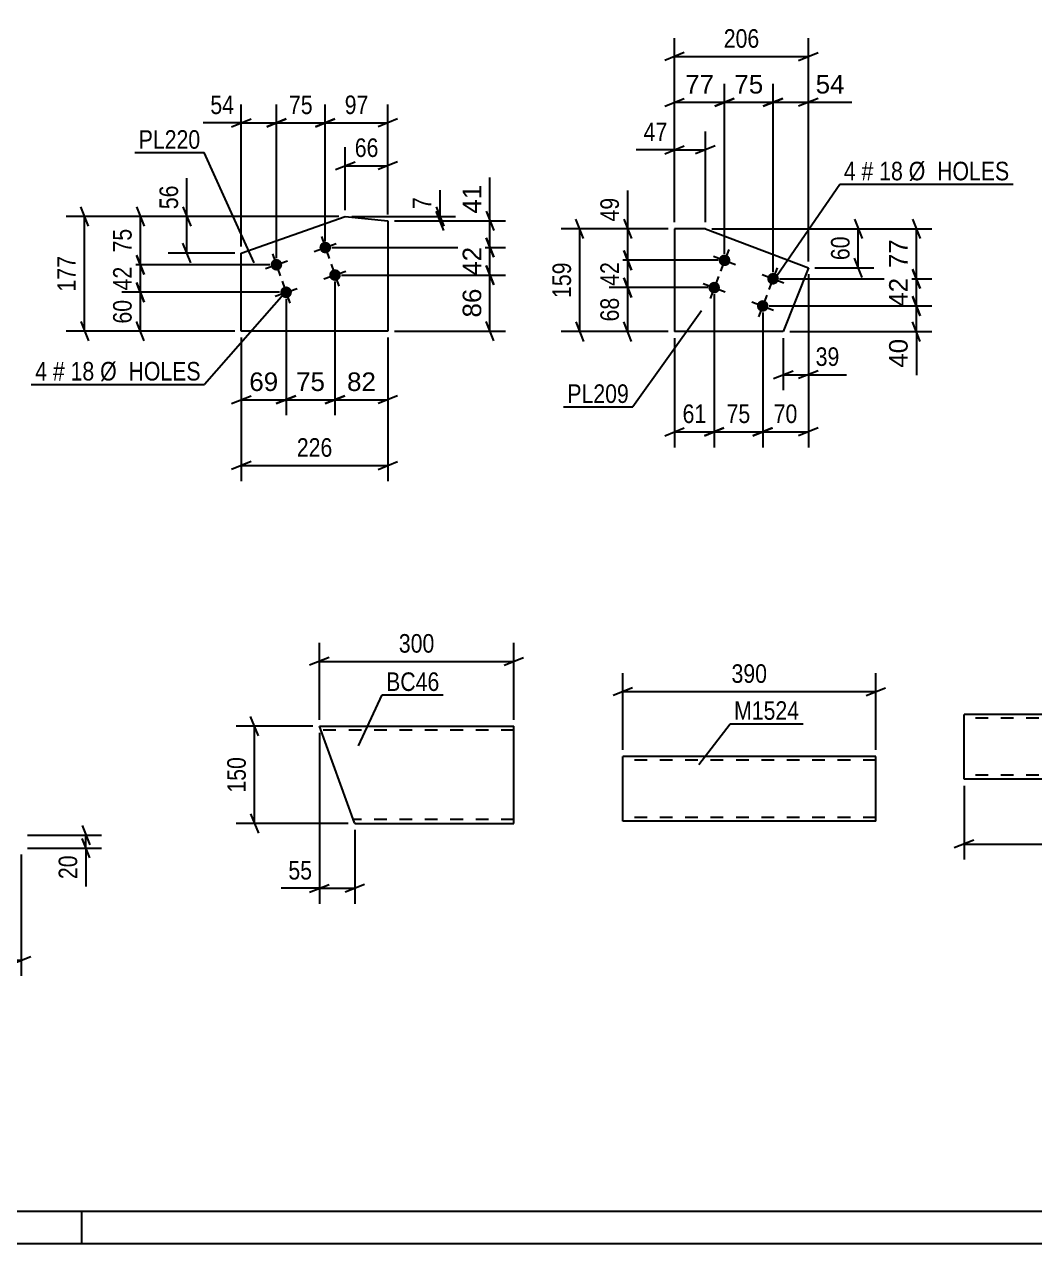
# Model space of a CAD drawing. Header units: millimetres. Extents: x 0 to 594, y 0 to 420.
# Drawn here: x 165.1 to 321, y 0 to 188.1 of the extents above; entities that cross this region are included whole.
import ezdxf

# ---------------------------------------------------------------- set-up
doc = ezdxf.new("R2010")
doc.units = ezdxf.units.MM
doc.linetypes.add('DXK_LINE_DOT2', pattern=[3.9198, 1.9599, -1.9599])
doc.styles.add('Arial', font='ARIAL.TTF', dxfattribs={"height": 0.2})
doc.styles.add('Arial Narrow', font='ARIALN.TTF', dxfattribs={"height": 0.2})

# ---------------------------------------------------------------- blocks, each defined once
blk = doc.blocks.new('Unknown-256034217-1131')
at = {"color": 5, "linetype": 'Continuous'}
for p, q in [((5, 5), (589, 5)), ((174, 0), (174, 5)), ((0, 0), (594, 0))]:
    blk.add_line(p, q, dxfattribs=at)
blk = doc.blocks.new('Part-256034217-8025 - 8024')
at = {"color": 2, "linetype": 'Continuous'}
for p, q in [((349.07, 81.64), (310.08, 81.64)), ((310.08, 71.73), (310.08, 81.64)), ((349.07, 81.64), (349.07, 72.84)), ((310.08, 71.64), (310.08, 71.73)), ((349.07, 71.64), (310.08, 71.64)), ((349.07, 71.64), (349.07, 72.84))]:
    blk.add_line(p, q, dxfattribs=at)
at = {"color": 7, "linetype": 'DXK_LINE_DOT2'}
for p, q in [((349.07, 81.04), (310.08, 81.04)), ((349.07, 81.04), (349.07, 80.99)), ((349.07, 80.99), (349.07, 81.04)), ((349.07, 80.9), (349.07, 80.99)), ((349.07, 80.99), (349.07, 80.9)), ((310.08, 72.24), (310.08, 72.28)), ((349.07, 72.24), (310.08, 72.24)), ((349.07, 72.28), (349.07, 72.61)), ((349.07, 72.24), (349.07, 72.28))]:
    blk.add_line(p, q, dxfattribs=at)
blk = doc.blocks.new('Part-256034217-8075 - 8074')
at = {"color": 2, "linetype": 'Continuous'}
for p, q in [((198.59, 152.8), (214.63, 158.44)), ((214.63, 158.44), (221.2, 157.76)), ((221.2, 157.76), (221.2, 140.76)), ((198.59, 140.76), (198.59, 152.8)), ((221.2, 140.76), (198.59, 140.76))]:
    blk.add_line(p, q, dxfattribs=at)
blk = doc.blocks.new('Bolt-256034217-8076 - 8074')
at = {"linetype": 'Continuous'}
for points in [[(212.39, 153.95, -1), (210.69, 153.35, -1)], [(204.85, 151.29, -1), (203.15, 150.7, -1)], [(213.89, 149.7, -1), (212.19, 149.11, -1)], [(206.34, 147.05, -1), (204.64, 146.45, -1)]]:
    blk.add_hatch(color=1, dxfattribs=at).paths.add_polyline_path(points)
at = {"color": 1, "linetype": 'Continuous'}
for p, q in [((209.84, 153.05), (213.24, 154.25)), ((210.95, 155.35), (212.14, 151.95)), ((203.4, 152.69), (204.59, 149.3)), ((202.3, 150.4), (205.69, 151.59)), ((212.44, 151.1), (213.63, 147.71)), ((211.34, 148.81), (214.73, 150)), ((203.79, 146.15), (207.19, 147.35)), ((204.89, 148.45), (206.09, 145.05))]:
    blk.add_line(p, q, dxfattribs=at)
blk = doc.blocks.new('Part-256034217-7813 - 7812')
at = {"color": 2, "linetype": 'Continuous'}
for p, q in [((216.05, 64.9), (210.63, 79.81)), ((210.63, 79.81), (240.63, 79.81)), ((240.63, 64.81), (240.63, 79.81)), ((216.05, 64.9), (216.09, 64.81)), ((216.09, 64.81), (240.63, 64.81))]:
    blk.add_line(p, q, dxfattribs=at)
at = {"color": 7, "linetype": 'DXK_LINE_DOT2'}
for p, q in [((240.63, 79.21), (210.85, 79.21)), ((215.87, 65.41), (215.85, 65.45)), ((240.63, 65.41), (215.87, 65.41)), ((240.63, 65.41), (240.63, 65.45))]:
    blk.add_line(p, q, dxfattribs=at)
blk = doc.blocks.new('Part-256034217-8032 - 8031')
at = {"color": 2, "linetype": 'Continuous'}
for p, q in [((296.46, 75.15), (257.45, 75.15)), ((257.45, 65.24), (257.45, 75.15)), ((296.46, 65.15), (296.46, 75.15)), ((257.45, 65.15), (257.45, 65.24)), ((296.46, 65.15), (257.45, 65.15))]:
    blk.add_line(p, q, dxfattribs=at)
at = {"color": 7, "linetype": 'DXK_LINE_DOT2'}
for p, q in [((296.46, 74.55), (257.45, 74.55)), ((257.45, 65.75), (257.45, 65.8)), ((296.46, 65.75), (257.45, 65.75)), ((296.46, 65.75), (296.46, 65.8))]:
    blk.add_line(p, q, dxfattribs=at)
blk = doc.blocks.new('Bolt-256034217-8059 - 8057')
at = {"linetype": 'Continuous'}
for points in [[(273.98, 151.36, -1), (272.29, 152, -1)], [(281.46, 148.52, -1), (279.77, 149.16, -1)], [(272.38, 147.15, -1), (270.7, 147.79, -1)], [(279.86, 144.32, -1), (278.18, 144.96, -1)]]:
    blk.add_hatch(color=1, dxfattribs=at).paths.add_polyline_path(points)
at = {"color": 1, "linetype": 'Continuous'}
for p, q in [((273.77, 153.36), (272.5, 150)), ((271.45, 152.32), (274.82, 151.04)), ((281.25, 150.53), (279.98, 147.16)), ((272.18, 149.16), (270.9, 145.79)), ((278.93, 149.48), (282.3, 148.21)), ((269.86, 148.11), (273.22, 146.83)), ((277.34, 145.27), (280.7, 144)), ((279.66, 146.32), (278.38, 142.95))]:
    blk.add_line(p, q, dxfattribs=at)
blk = doc.blocks.new('Part-256034217-8058 - 8057')
at = {"color": 2, "linetype": 'Continuous'}
for p, q in [((270.17, 156.55), (265.43, 156.55)), ((265.43, 156.55), (265.43, 140.68)), ((270.17, 156.55), (286.06, 150.52)), ((286.06, 150.52), (282.2, 140.68)), ((282.2, 140.68), (265.43, 140.68))]:
    blk.add_line(p, q, dxfattribs=at)
blk = doc.blocks.new('StraightDimension-256034217-8678 - 8024')
at = {"color": 7, "linetype": 'Continuous'}
for p, q in [((310.08, 70.64), (310.08, 59.24)), ((349.07, 70.64), (349.07, 59.24)), ((311.58, 62.24), (308.58, 61.04)), ((347.57, 61.04), (350.57, 62.24)), ((310.08, 61.64), (349.07, 61.64))]:
    blk.add_line(p, q, dxfattribs=at)
at = {"color": 0}
blk.add_wipeout([(332.92, 62.39), (332.92, 66.59), (326.23, 66.59), (326.23, 62.39)], dxfattribs=at)
at = {"color": 3, "style": 'Arial Narrow'}
blk.add_text('390', height=2.863, dxfattribs=at).set_placement((326.83, 62.99))
blk = doc.blocks.new('StraightDimension-256034217-8868 - 8074')
at = {"color": 7, "linetype": 'Continuous'}
for p, q in [((189.58, 159.94), (190.78, 156.94)), ((213.63, 158.44), (187.33, 158.44)), ((190.18, 152.8), (190.18, 158.44)), ((190.78, 151.3), (189.58, 154.3)), ((197.59, 152.8), (187.33, 152.8))]:
    blk.add_line(p, q, dxfattribs=at)
at = {"color": 0}
blk.add_wipeout([(189.43, 163.83), (185.23, 163.83), (185.23, 158.97), (189.43, 158.97)], dxfattribs=at)
at = {"color": 7, "linetype": 'Continuous'}
blk.add_line((190.18, 158.44), (190.18, 164.35), dxfattribs=at)
blk.add_line((190.18, 158.44), (190.18, 164.35), dxfattribs=at)
at = {"color": 3, "style": 'Arial Narrow'}
blk.add_text('56', height=2.863, rotation=90.0002, dxfattribs=at).set_placement((188.83, 159.57))
blk = doc.blocks.new('StraightDimension-256034217-8860 - 8074')
at = {"color": 7, "linetype": 'Continuous'}
for p, q in [((214.63, 159.44), (214.63, 169.12)), ((221.2, 158.76), (221.2, 169.12)), ((213.13, 165.67), (216.13, 166.87)), ((214.63, 166.27), (221.2, 166.27)), ((222.7, 166.87), (219.7, 165.67))]:
    blk.add_line(p, q, dxfattribs=at)
at = {"color": 0}
blk.add_wipeout([(220.34, 167.02), (220.34, 171.22), (215.49, 171.22), (215.49, 167.02)], dxfattribs=at)
at = {"color": 3, "style": 'Arial Narrow'}
blk.add_text('66', height=2.863, dxfattribs=at).set_placement((216.09, 167.62))
blk = doc.blocks.new('StraightDimension-256034217-8876 - 8074')
at = {"color": 7, "linetype": 'Continuous'}
for p, q in [((211.54, 154.65), (211.54, 175.74)), ((221.2, 158.76), (221.2, 175.74)), ((210.04, 172.29), (213.04, 173.49)), ((222.7, 173.49), (219.7, 172.29)), ((211.54, 172.89), (221.2, 172.89))]:
    blk.add_line(p, q, dxfattribs=at)
at = {"color": 0}
blk.add_wipeout([(218.8, 173.64), (218.8, 177.84), (213.94, 177.84), (213.94, 173.64)], dxfattribs=at)
at = {"color": 3, "style": 'Arial Narrow'}
blk.add_text('97', height=2.863, dxfattribs=at).set_placement((214.54, 174.24))
blk = doc.blocks.new('StraightDimension-256034217-8872 - 8074')
at = {"color": 7, "linetype": 'Continuous'}
for p, q in [((228.65, 159.94), (229.85, 156.94)), ((215.63, 158.44), (231.65, 158.44)), ((229.85, 156.26), (228.65, 159.26)), ((229.25, 157.76), (229.25, 158.44)), ((222.2, 157.76), (231.65, 157.76))]:
    blk.add_line(p, q, dxfattribs=at)
at = {"color": 0}
blk.add_wipeout([(228.5, 162), (224.3, 162), (224.3, 158.97), (228.5, 158.97)], dxfattribs=at)
at = {"color": 7, "linetype": 'Continuous'}
blk.add_line((229.25, 158.44), (229.25, 162.52), dxfattribs=at)
blk.add_line((229.25, 158.44), (229.25, 162.52), dxfattribs=at)
at = {"color": 3, "style": 'Arial Narrow'}
blk.add_text('7', height=2.86, rotation=90.0002, dxfattribs=at).set_placement((227.9, 159.57))
blk = doc.blocks.new('StraightDimension-256034217-8864 - 8074')
at = {"color": 7, "linetype": 'Continuous'}
for p, q in [((198.59, 139.76), (198.59, 117.63)), ((221.2, 139.76), (221.2, 117.63)), ((200.09, 120.63), (197.09, 119.43)), ((219.7, 119.43), (222.7, 120.63)), ((198.59, 120.03), (221.2, 120.03))]:
    blk.add_line(p, q, dxfattribs=at)
at = {"color": 0}
blk.add_wipeout([(213.24, 120.78), (213.24, 124.98), (206.55, 124.98), (206.55, 120.78)], dxfattribs=at)
at = {"color": 3, "style": 'Arial Narrow'}
blk.add_text('226', height=2.863, dxfattribs=at).set_placement((207.15, 121.38))
blk = doc.blocks.new('StraightDimension-256034217-8877 - 8074')
at = {"color": 7, "linetype": 'Continuous'}
for p, q in [((204, 151.99), (204, 175.74)), ((211.54, 154.65), (211.54, 175.74)), ((202.5, 172.29), (205.5, 173.49)), ((213.04, 173.49), (210.04, 172.29)), ((204, 172.89), (211.54, 172.89))]:
    blk.add_line(p, q, dxfattribs=at)
at = {"color": 0}
blk.add_wipeout([(210.2, 173.64), (210.2, 177.84), (205.34, 177.84), (205.34, 173.64)], dxfattribs=at)
at = {"color": 3, "style": 'Arial Narrow'}
blk.add_text('75', height=2.863, dxfattribs=at).set_placement((205.94, 174.24))
blk = doc.blocks.new('StraightDimension-256034217-8878 - 8074')
at = {"color": 7, "linetype": 'Continuous'}
for p, q in [((198.59, 153.8), (198.59, 175.74)), ((204, 151.99), (204, 175.74)), ((197.09, 172.29), (200.09, 173.49)), ((205.5, 173.49), (202.5, 172.29)), ((198.59, 172.89), (204, 172.89))]:
    blk.add_line(p, q, dxfattribs=at)
at = {"color": 0}
blk.add_wipeout([(198.06, 173.64), (198.06, 177.84), (193.21, 177.84), (193.21, 173.64)], dxfattribs=at)
at = {"color": 7, "linetype": 'Continuous'}
blk.add_line((198.59, 172.89), (192.68, 172.89), dxfattribs=at)
blk.add_line((198.59, 172.89), (192.68, 172.89), dxfattribs=at)
at = {"color": 3, "style": 'Arial Narrow'}
blk.add_text('54', height=2.863, dxfattribs=at).set_placement((193.81, 174.24))
blk = doc.blocks.new('StraightDimension-256034217-8896 - 8074')
at = {"color": 7, "linetype": 'Continuous'}
for p, q in [((182.42, 159.94), (183.62, 156.94)), ((213.63, 158.44), (180.17, 158.44)), ((183.02, 150.99), (183.02, 158.44)), ((183.62, 149.49), (182.42, 152.49)), ((203, 150.99), (180.17, 150.99))]:
    blk.add_line(p, q, dxfattribs=at)
at = {"color": 0}
blk.add_wipeout([(182.27, 157.15), (178.07, 157.15), (178.07, 152.29), (182.27, 152.29)], dxfattribs=at)
at = {"color": 3, "style": 'Arial Narrow'}
blk.add_text('75', height=2.863, rotation=90.0002, dxfattribs=at).set_placement((181.67, 152.89))
blk = doc.blocks.new('StraightDimension-256034217-8897 - 8074')
at = {"color": 7, "linetype": 'Continuous'}
for p, q in [((182.42, 152.49), (183.62, 149.49)), ((203, 150.99), (180.17, 150.99)), ((183.02, 146.75), (183.02, 150.99)), ((204.49, 146.75), (180.17, 146.75)), ((183.62, 145.25), (182.42, 148.25))]:
    blk.add_line(p, q, dxfattribs=at)
at = {"color": 0}
blk.add_wipeout([(182.27, 151.3), (178.07, 151.3), (178.07, 146.44), (182.27, 146.44)], dxfattribs=at)
at = {"color": 3, "style": 'Arial Narrow'}
blk.add_text('42', height=2.863, rotation=90.0002, dxfattribs=at).set_placement((181.67, 147.04))
blk = doc.blocks.new('StraightDimension-256034217-8898 - 8074')
at = {"color": 7, "linetype": 'Continuous'}
for p, q in [((204.49, 146.75), (180.17, 146.75)), ((182.42, 148.25), (183.62, 145.25)), ((183.02, 140.76), (183.02, 146.75)), ((183.62, 139.26), (182.42, 142.26)), ((197.59, 140.76), (180.17, 140.76))]:
    blk.add_line(p, q, dxfattribs=at)
at = {"color": 0}
blk.add_wipeout([(182.27, 146.18), (178.07, 146.18), (178.07, 141.32), (182.27, 141.32)], dxfattribs=at)
at = {"color": 3, "style": 'Arial Narrow'}
blk.add_text('60', height=2.863, rotation=90.0002, dxfattribs=at).set_placement((181.67, 141.92))
blk = doc.blocks.new('StraightDimension-256034217-8916 - 8074')
at = {"color": 7, "linetype": 'Continuous'}
for p, q in [((175.01, 156.94), (173.81, 159.94)), ((213.63, 158.44), (171.56, 158.44)), ((174.41, 140.76), (174.41, 158.44)), ((173.81, 142.26), (175.01, 139.26)), ((197.59, 140.76), (171.56, 140.76))]:
    blk.add_line(p, q, dxfattribs=at)
at = {"color": 0}
blk.add_wipeout([(173.66, 152.94), (169.46, 152.94), (169.46, 146.26), (173.66, 146.26)], dxfattribs=at)
at = {"color": 3, "style": 'Arial Narrow'}
blk.add_text('177', height=2.863, rotation=90.0002, dxfattribs=at).set_placement((173.06, 146.86))
blk = doc.blocks.new('StraightDimension-256034217-12050 - 8074')
at = {"color": 7, "linetype": 'Continuous'}
for p, q in [((213.04, 148.4), (213.04, 127.77)), ((221.2, 139.76), (221.2, 127.77)), ((211.54, 129.57), (214.54, 130.77)), ((213.04, 130.17), (221.2, 130.17)), ((222.7, 130.77), (219.7, 129.57))]:
    blk.add_line(p, q, dxfattribs=at)
at = {"color": 0}
blk.add_wipeout([(219.94, 130.92), (219.94, 135.12), (214.3, 135.12), (214.3, 130.92)], dxfattribs=at)
at = {"color": 3, "style": 'Arial'}
blk.add_text('82', height=2.865, dxfattribs=at).set_placement((214.9, 131.52))
blk = doc.blocks.new('StraightDimension-256034217-12051 - 8074')
at = {"color": 7, "linetype": 'Continuous'}
for p, q in [((213.04, 148.4), (213.04, 127.77)), ((205.49, 145.75), (205.49, 127.77)), ((203.99, 129.57), (206.99, 130.77)), ((205.49, 130.17), (213.04, 130.17)), ((214.54, 130.77), (211.54, 129.57))]:
    blk.add_line(p, q, dxfattribs=at)
at = {"color": 0}
blk.add_wipeout([(212.09, 130.92), (212.09, 135.12), (206.44, 135.12), (206.44, 130.92)], dxfattribs=at)
at = {"color": 3, "style": 'Arial'}
blk.add_text('75', height=2.865, dxfattribs=at).set_placement((207.04, 131.52))
blk = doc.blocks.new('StraightDimension-256034217-12052 - 8074')
at = {"color": 7, "linetype": 'Continuous'}
for p, q in [((205.49, 145.75), (205.49, 127.77)), ((198.59, 139.76), (198.59, 127.77)), ((197.09, 129.57), (200.09, 130.77)), ((198.59, 130.17), (205.49, 130.17)), ((206.99, 130.77), (203.99, 129.57))]:
    blk.add_line(p, q, dxfattribs=at)
at = {"color": 0}
blk.add_wipeout([(204.86, 130.92), (204.86, 135.12), (199.22, 135.12), (199.22, 130.92)], dxfattribs=at)
at = {"color": 3, "style": 'Arial'}
blk.add_text('69', height=2.865, dxfattribs=at).set_placement((199.82, 131.52))
blk = doc.blocks.new('StraightDimension-256034217-12071 - 8074')
at = {"color": 7, "linetype": 'Continuous'}
for p, q in [((236.35, 159.26), (237.55, 156.26)), ((222.2, 157.76), (239.35, 157.76)), ((236.95, 153.65), (236.95, 157.76)), ((237.55, 152.15), (236.35, 155.15)), ((212.54, 153.65), (239.35, 153.65))]:
    blk.add_line(p, q, dxfattribs=at)
at = {"color": 0}
blk.add_wipeout([(236.2, 163.93), (232, 163.93), (232, 158.28), (236.2, 158.28)], dxfattribs=at)
at = {"color": 7, "linetype": 'Continuous'}
blk.add_line((236.95, 157.76), (236.95, 164.45), dxfattribs=at)
blk.add_line((236.95, 157.76), (236.95, 164.45), dxfattribs=at)
at = {"color": 3, "style": 'Arial'}
blk.add_text('41', height=2.865, rotation=90.0002, dxfattribs=at).set_placement((235.6, 158.88))
blk = doc.blocks.new('StraightDimension-256034217-12072 - 8074')
at = {"color": 7, "linetype": 'Continuous'}
for p, q in [((236.35, 155.15), (237.55, 152.15)), ((212.54, 153.65), (239.35, 153.65)), ((236.95, 149.4), (236.95, 153.65)), ((237.55, 147.9), (236.35, 150.9)), ((214.04, 149.4), (239.35, 149.4))]:
    blk.add_line(p, q, dxfattribs=at)
at = {"color": 0}
blk.add_wipeout([(236.2, 154.35), (232, 154.35), (232, 148.7), (236.2, 148.7)], dxfattribs=at)
at = {"color": 3, "style": 'Arial'}
blk.add_text('42', height=2.865, rotation=90.0002, dxfattribs=at).set_placement((235.6, 149.3))
blk = doc.blocks.new('StraightDimension-256034217-12073 - 8074')
at = {"color": 7, "linetype": 'Continuous'}
for p, q in [((236.35, 150.9), (237.55, 147.9)), ((214.04, 149.4), (239.35, 149.4)), ((236.95, 140.76), (236.95, 149.4)), ((237.55, 139.26), (236.35, 142.26)), ((222.2, 140.76), (239.35, 140.76))]:
    blk.add_line(p, q, dxfattribs=at)
at = {"color": 0}
blk.add_wipeout([(236.2, 147.9), (232, 147.9), (232, 142.26), (236.2, 142.26)], dxfattribs=at)
at = {"color": 3, "style": 'Arial'}
blk.add_text('86', height=2.865, rotation=90.0002, dxfattribs=at).set_placement((235.6, 142.86))
blk = doc.blocks.new('StraightDimension-256034217-8208 - 7812')
at = {"color": 7, "linetype": 'Continuous'}
for p, q in [((201.23, 78.31), (200.03, 81.31)), ((209.63, 79.81), (197.78, 79.81)), ((200.63, 64.81), (200.63, 79.81)), ((200.03, 66.31), (201.23, 63.31)), ((215.09, 64.81), (197.78, 64.81))]:
    blk.add_line(p, q, dxfattribs=at)
at = {"color": 0}
blk.add_wipeout([(199.88, 75.65), (195.68, 75.65), (195.68, 68.97), (199.88, 68.97)], dxfattribs=at)
at = {"color": 3, "style": 'Arial Narrow'}
blk.add_text('150', height=2.863, rotation=90.0002, dxfattribs=at).set_placement((199.28, 69.57))
blk = doc.blocks.new('StraightDimension-256034217-8204 - 7812')
at = {"color": 7, "linetype": 'Continuous'}
for p, q in [((210.63, 78.81), (210.63, 52.41)), ((216.09, 63.81), (216.09, 52.41)), ((209.13, 54.21), (212.13, 55.41)), ((210.63, 54.81), (216.09, 54.81)), ((217.59, 55.41), (214.59, 54.21))]:
    blk.add_line(p, q, dxfattribs=at)
at = {"color": 0}
blk.add_wipeout([(210.1, 55.56), (210.1, 59.76), (205.25, 59.76), (205.25, 55.56)], dxfattribs=at)
at = {"color": 7, "linetype": 'Continuous'}
blk.add_line((210.63, 54.81), (204.72, 54.81), dxfattribs=at)
blk.add_line((210.63, 54.81), (204.72, 54.81), dxfattribs=at)
at = {"color": 3, "style": 'Arial Narrow'}
blk.add_text('55', height=2.863, dxfattribs=at).set_placement((205.85, 56.16))
blk = doc.blocks.new('StraightDimension-256034217-8214 - 7812')
at = {"color": 7, "linetype": 'Continuous'}
for p, q in [((210.63, 80.81), (210.63, 92.66)), ((240.63, 80.81), (240.63, 92.66)), ((212.13, 90.41), (209.13, 89.21)), ((239.13, 89.21), (242.13, 90.41)), ((210.63, 89.81), (240.63, 89.81))]:
    blk.add_line(p, q, dxfattribs=at)
at = {"color": 0}
blk.add_wipeout([(228.97, 90.56), (228.97, 94.76), (222.29, 94.76), (222.29, 90.56)], dxfattribs=at)
at = {"color": 3, "style": 'Arial Narrow'}
blk.add_text('300', height=2.863, dxfattribs=at).set_placement((222.89, 91.16))
blk = doc.blocks.new('StraightDimension-256034217-8366 - 7849')
at = {"color": 7, "linetype": 'Continuous'}
for p, q in [((134.62, 62.01), (134.62, 41.31)), ((164.62, 60.01), (164.62, 41.31)), ((136.12, 44.31), (133.12, 43.11)), ((134.62, 43.71), (164.62, 43.71)), ((163.12, 43.11), (166.12, 44.31))]:
    blk.add_line(p, q, dxfattribs=at)
at = {"color": 0}
blk.add_wipeout([(152.97, 44.46), (152.97, 48.66), (146.28, 48.66), (146.28, 44.46)], dxfattribs=at)
at = {"color": 3, "style": 'Arial Narrow'}
blk.add_text('300', height=2.863, dxfattribs=at).set_placement((146.88, 45.06))
blk = doc.blocks.new('StraightDimension-256034217-8358 - 7849')
at = {"color": 7, "linetype": 'Continuous'}
for p, q in [((174.02, 64.51), (175.22, 61.51)), ((165.62, 63.01), (177.02, 63.01)), ((175.22, 59.51), (174.02, 62.51)), ((174.62, 61.01), (174.62, 63.01)), ((165.62, 61.01), (177.02, 61.01))]:
    blk.add_line(p, q, dxfattribs=at)
at = {"color": 0}
blk.add_wipeout([(173.87, 60.49), (169.67, 60.49), (169.67, 55.63), (173.87, 55.63)], dxfattribs=at)
at = {"color": 7, "linetype": 'Continuous'}
blk.add_line((174.62, 61.01), (174.62, 55.11), dxfattribs=at)
blk.add_line((174.62, 61.01), (174.62, 55.11), dxfattribs=at)
at = {"color": 3, "style": 'Arial Narrow'}
blk.add_text('20', height=2.863, rotation=90.0002, dxfattribs=at).set_placement((173.27, 56.23))
blk = doc.blocks.new('StraightDimension-256034217-8682 - 8031')
at = {"color": 7, "linetype": 'Continuous'}
for p, q in [((257.45, 76.15), (257.45, 88)), ((296.46, 76.15), (296.46, 88)), ((258.95, 85.75), (255.95, 84.55)), ((257.45, 85.15), (296.46, 85.15)), ((294.96, 84.55), (297.96, 85.75))]:
    blk.add_line(p, q, dxfattribs=at)
at = {"color": 0}
blk.add_wipeout([(280.29, 85.9), (280.29, 90.1), (273.61, 90.1), (273.61, 85.9)], dxfattribs=at)
at = {"color": 3, "style": 'Arial Narrow'}
blk.add_text('390', height=2.863, dxfattribs=at).set_placement((274.21, 86.5))
blk = doc.blocks.new('StraightDimension-256034217-8752 - 8057')
at = {"color": 7, "linetype": 'Continuous'}
for p, q in [((286.06, 149.52), (286.06, 131.64)), ((282.2, 139.68), (282.2, 131.64)), ((280.7, 133.44), (283.7, 134.64)), ((282.2, 134.04), (286.06, 134.04)), ((287.56, 134.64), (284.56, 133.44))]:
    blk.add_line(p, q, dxfattribs=at)
at = {"color": 0}
blk.add_wipeout([(291.44, 134.79), (291.44, 138.99), (286.59, 138.99), (286.59, 134.79)], dxfattribs=at)
at = {"color": 7, "linetype": 'Continuous'}
blk.add_line((286.06, 134.04), (291.97, 134.04), dxfattribs=at)
blk.add_line((286.06, 134.04), (291.97, 134.04), dxfattribs=at)
at = {"color": 3, "style": 'Arial Narrow'}
blk.add_text('39', height=2.863, dxfattribs=at).set_placement((287.19, 135.39))
blk = doc.blocks.new('StraightDimension-256034217-8744 - 8057')
at = {"color": 7, "linetype": 'Continuous'}
for p, q in [((251.4, 155.05), (250.2, 158.05)), ((264.43, 156.55), (247.95, 156.55)), ((250.8, 140.68), (250.8, 156.55)), ((250.2, 142.18), (251.4, 139.18)), ((264.43, 140.68), (247.95, 140.68))]:
    blk.add_line(p, q, dxfattribs=at)
at = {"color": 0}
blk.add_wipeout([(250.05, 151.96), (245.85, 151.96), (245.85, 145.27), (250.05, 145.27)], dxfattribs=at)
at = {"color": 3, "style": 'Arial Narrow'}
blk.add_text('159', height=2.863, rotation=90.0002, dxfattribs=at).set_placement((249.45, 145.87))
blk = doc.blocks.new('StraightDimension-256034217-12120 - 8057')
at = {"color": 7, "linetype": 'Continuous'}
for p, q in [((271.54, 146.47), (271.54, 122.83)), ((279.02, 143.64), (279.02, 122.83)), ((270.04, 124.63), (273.04, 125.83)), ((271.54, 125.23), (279.02, 125.23)), ((280.52, 125.83), (277.52, 124.63))]:
    blk.add_line(p, q, dxfattribs=at)
at = {"color": 0}
blk.add_wipeout([(277.71, 125.98), (277.71, 130.18), (272.85, 130.18), (272.85, 125.98)], dxfattribs=at)
at = {"color": 3, "style": 'Arial Narrow'}
blk.add_text('75', height=2.863, dxfattribs=at).set_placement((273.45, 126.58))
blk = doc.blocks.new('StraightDimension-256034217-8738 - 8057')
at = {"color": 7, "linetype": 'Continuous'}
for p, q in [((293.17, 158.05), (294.37, 155.05)), ((271.17, 156.55), (296.17, 156.55)), ((293.77, 150.52), (293.77, 156.55)), ((287.06, 150.52), (296.17, 150.52)), ((294.37, 149.02), (293.17, 152.02))]:
    blk.add_line(p, q, dxfattribs=at)
at = {"color": 0}
blk.add_wipeout([(293.02, 155.96), (288.82, 155.96), (288.82, 151.11), (293.02, 151.11)], dxfattribs=at)
at = {"color": 3, "style": 'Arial Narrow'}
blk.add_text('60', height=2.863, rotation=90.0002, dxfattribs=at).set_placement((292.42, 151.71))
blk = doc.blocks.new('StraightDimension-256034217-8748 - 8057')
at = {"color": 7, "linetype": 'Continuous'}
for p, q in [((265.43, 157.55), (265.43, 171.57)), ((270.17, 157.55), (270.17, 171.57)), ((263.93, 168.12), (266.93, 169.32)), ((271.67, 169.32), (268.67, 168.12)), ((265.43, 168.72), (270.17, 168.72))]:
    blk.add_line(p, q, dxfattribs=at)
at = {"color": 0}
blk.add_wipeout([(264.91, 169.47), (264.91, 173.67), (260.05, 173.67), (260.05, 169.47)], dxfattribs=at)
at = {"color": 7, "linetype": 'Continuous'}
blk.add_line((265.43, 168.72), (259.52, 168.72), dxfattribs=at)
blk.add_line((265.43, 168.72), (259.52, 168.72), dxfattribs=at)
at = {"color": 3, "style": 'Arial Narrow'}
blk.add_text('47', height=2.863, dxfattribs=at).set_placement((260.65, 170.07))
blk = doc.blocks.new('StraightDimension-256034217-8756 - 8057')
at = {"color": 7, "linetype": 'Continuous'}
for p, q in [((257.59, 158.05), (258.79, 155.05)), ((264.43, 156.55), (255.34, 156.55)), ((258.19, 151.68), (258.19, 156.55)), ((258.79, 150.18), (257.59, 153.18)), ((272.13, 151.68), (255.34, 151.68))]:
    blk.add_line(p, q, dxfattribs=at)
at = {"color": 0}
blk.add_wipeout([(257.44, 161.93), (253.24, 161.93), (253.24, 157.07), (257.44, 157.07)], dxfattribs=at)
at = {"color": 7, "linetype": 'Continuous'}
blk.add_line((258.19, 156.55), (258.19, 162.45), dxfattribs=at)
blk.add_line((258.19, 156.55), (258.19, 162.45), dxfattribs=at)
at = {"color": 3, "style": 'Arial Narrow'}
blk.add_text('49', height=2.863, rotation=90.0002, dxfattribs=at).set_placement((256.84, 157.67))
blk = doc.blocks.new('StraightDimension-256034217-8757 - 8057')
at = {"color": 7, "linetype": 'Continuous'}
for p, q in [((257.59, 153.18), (258.79, 150.18)), ((272.13, 151.68), (255.34, 151.68)), ((258.19, 147.47), (258.19, 151.68)), ((258.79, 145.97), (257.59, 148.97)), ((270.54, 147.47), (255.34, 147.47))]:
    blk.add_line(p, q, dxfattribs=at)
at = {"color": 0}
blk.add_wipeout([(257.44, 152), (253.24, 152), (253.24, 147.15), (257.44, 147.15)], dxfattribs=at)
at = {"color": 3, "style": 'Arial Narrow'}
blk.add_text('42', height=2.863, rotation=90.0002, dxfattribs=at).set_placement((256.84, 147.75))
blk = doc.blocks.new('StraightDimension-256034217-8758 - 8057')
at = {"color": 7, "linetype": 'Continuous'}
for p, q in [((257.59, 148.97), (258.79, 145.97)), ((270.54, 147.47), (255.34, 147.47)), ((258.19, 140.68), (258.19, 147.47)), ((258.79, 139.18), (257.59, 142.18)), ((264.43, 140.68), (255.34, 140.68))]:
    blk.add_line(p, q, dxfattribs=at)
at = {"color": 0}
blk.add_wipeout([(257.44, 146.5), (253.24, 146.5), (253.24, 141.65), (257.44, 141.65)], dxfattribs=at)
at = {"color": 3, "style": 'Arial Narrow'}
blk.add_text('68', height=2.863, rotation=90.0002, dxfattribs=at).set_placement((256.84, 142.25))
blk = doc.blocks.new('StraightDimension-256034217-8796 - 8057')
at = {"color": 7, "linetype": 'Continuous'}
for p, q in [((265.43, 157.55), (265.43, 185.97)), ((286.06, 151.52), (286.06, 185.97)), ((266.93, 183.72), (263.93, 182.52)), ((265.43, 183.12), (286.06, 183.12)), ((284.56, 182.52), (287.56, 183.72))]:
    blk.add_line(p, q, dxfattribs=at)
at = {"color": 0}
blk.add_wipeout([(279.09, 183.87), (279.09, 188.07), (272.41, 188.07), (272.41, 183.87)], dxfattribs=at)
at = {"color": 3, "style": 'Arial Narrow'}
blk.add_text('206', height=2.863, dxfattribs=at).set_placement((273.01, 184.47))
blk = doc.blocks.new('StraightDimension-256034217-12096 - 8057')
at = {"color": 7, "linetype": 'Continuous'}
for p, q in [((280.61, 149.84), (280.61, 178.91)), ((286.06, 151.52), (286.06, 178.91)), ((279.11, 175.46), (282.11, 176.66)), ((280.61, 176.06), (286.06, 176.06)), ((287.56, 176.66), (284.56, 175.46))]:
    blk.add_line(p, q, dxfattribs=at)
at = {"color": 0}
blk.add_wipeout([(292.24, 176.81), (292.24, 181.01), (286.59, 181.01), (286.59, 176.81)], dxfattribs=at)
at = {"color": 7, "linetype": 'Continuous'}
blk.add_line((286.06, 176.06), (292.76, 176.06), dxfattribs=at)
blk.add_line((286.06, 176.06), (292.76, 176.06), dxfattribs=at)
at = {"color": 3, "style": 'Arial'}
blk.add_text('54', height=2.865, dxfattribs=at).set_placement((287.19, 177.41))
blk = doc.blocks.new('StraightDimension-256034217-12097 - 8057')
at = {"color": 7, "linetype": 'Continuous'}
for p, q in [((273.13, 152.68), (273.13, 178.91)), ((280.61, 149.84), (280.61, 178.91)), ((271.63, 175.46), (274.63, 176.66)), ((273.13, 176.06), (280.61, 176.06)), ((282.11, 176.66), (279.11, 175.46))]:
    blk.add_line(p, q, dxfattribs=at)
at = {"color": 0}
blk.add_wipeout([(279.7, 176.81), (279.7, 181.01), (274.05, 181.01), (274.05, 176.81)], dxfattribs=at)
at = {"color": 3, "style": 'Arial'}
blk.add_text('75', height=2.865, dxfattribs=at).set_placement((274.65, 177.41))
blk = doc.blocks.new('StraightDimension-256034217-12098 - 8057')
at = {"color": 7, "linetype": 'Continuous'}
for p, q in [((265.43, 157.55), (265.43, 178.91)), ((273.13, 152.68), (273.13, 178.91)), ((263.93, 175.46), (266.93, 176.66)), ((265.43, 176.06), (273.13, 176.06)), ((274.63, 176.66), (271.63, 175.46))]:
    blk.add_line(p, q, dxfattribs=at)
at = {"color": 0}
blk.add_wipeout([(272.11, 176.81), (272.11, 181.01), (266.46, 181.01), (266.46, 176.81)], dxfattribs=at)
at = {"color": 3, "style": 'Arial'}
blk.add_text('77', height=2.865, dxfattribs=at).set_placement((267.06, 177.41))
blk = doc.blocks.new('StraightDimension-256034217-12119 - 8057')
at = {"color": 7, "linetype": 'Continuous'}
for p, q in [((286.06, 149.52), (286.06, 122.83)), ((279.02, 143.64), (279.02, 122.83)), ((277.52, 124.63), (280.52, 125.83)), ((279.02, 125.23), (286.06, 125.23)), ((287.56, 125.83), (284.56, 124.63))]:
    blk.add_line(p, q, dxfattribs=at)
at = {"color": 0}
blk.add_wipeout([(284.97, 125.98), (284.97, 130.18), (280.11, 130.18), (280.11, 125.98)], dxfattribs=at)
at = {"color": 3, "style": 'Arial Narrow'}
blk.add_text('70', height=2.863, dxfattribs=at).set_placement((280.71, 126.58))
blk = doc.blocks.new('StraightDimension-256034217-12121 - 8057')
at = {"color": 7, "linetype": 'Continuous'}
for p, q in [((271.54, 146.47), (271.54, 122.83)), ((265.43, 139.68), (265.43, 122.83)), ((263.93, 124.63), (266.93, 125.83)), ((265.43, 125.23), (271.54, 125.23)), ((273.04, 125.83), (270.04, 124.63))]:
    blk.add_line(p, q, dxfattribs=at)
at = {"color": 0}
blk.add_wipeout([(270.91, 125.98), (270.91, 130.18), (266.06, 130.18), (266.06, 125.98)], dxfattribs=at)
at = {"color": 3, "style": 'Arial Narrow'}
blk.add_text('61', height=2.863, dxfattribs=at).set_placement((266.66, 126.58))
blk = doc.blocks.new('StraightDimension-256034217-12302 - 8057')
at = {"color": 7, "linetype": 'Continuous'}
for p, q in [((302.13, 158.05), (303.33, 155.05)), ((271.17, 156.55), (305.13, 156.55)), ((302.73, 148.84), (302.73, 156.55)), ((281.61, 148.84), (305.13, 148.84)), ((303.33, 147.34), (302.13, 150.34))]:
    blk.add_line(p, q, dxfattribs=at)
at = {"color": 0}
blk.add_wipeout([(301.98, 155.52), (297.78, 155.52), (297.78, 149.87), (301.98, 149.87)], dxfattribs=at)
at = {"color": 3, "style": 'Arial'}
blk.add_text('77', height=2.865, rotation=90.0002, dxfattribs=at).set_placement((301.38, 150.47))
blk = doc.blocks.new('StraightDimension-256034217-12303 - 8057')
at = {"color": 7, "linetype": 'Continuous'}
for p, q in [((281.61, 148.84), (305.13, 148.84)), ((302.13, 150.34), (303.33, 147.34)), ((302.73, 144.64), (302.73, 148.84)), ((303.33, 143.14), (302.13, 146.14)), ((280.02, 144.64), (305.13, 144.64))]:
    blk.add_line(p, q, dxfattribs=at)
at = {"color": 0}
blk.add_wipeout([(301.98, 149.56), (297.78, 149.56), (297.78, 143.92), (301.98, 143.92)], dxfattribs=at)
at = {"color": 3, "style": 'Arial'}
blk.add_text('42', height=2.865, rotation=90.0002, dxfattribs=at).set_placement((301.38, 144.52))
blk = doc.blocks.new('StraightDimension-256034217-12304 - 8057')
at = {"color": 7, "linetype": 'Continuous'}
for p, q in [((302.13, 146.14), (303.33, 143.14)), ((280.02, 144.64), (305.13, 144.64)), ((302.73, 140.68), (302.73, 144.64)), ((303.33, 139.18), (302.13, 142.18)), ((283.2, 140.68), (305.13, 140.68))]:
    blk.add_line(p, q, dxfattribs=at)
at = {"color": 0}
blk.add_wipeout([(301.98, 140.15), (297.78, 140.15), (297.78, 134.51), (301.98, 134.51)], dxfattribs=at)
at = {"color": 7, "linetype": 'Continuous'}
blk.add_line((302.73, 140.68), (302.73, 133.98), dxfattribs=at)
blk.add_line((302.73, 140.68), (302.73, 133.98), dxfattribs=at)
at = {"color": 3, "style": 'Arial'}
blk.add_text('40', height=2.865, rotation=90.0002, dxfattribs=at).set_placement((301.38, 135.11))
blk = doc.blocks.new('Mark-256034217-9047 - 8074')
at = {"color": 0}
blk.add_wipeout([(168.62, 133.14), (168.62, 136.14), (166.79, 136.14), (166.79, 133.14)], dxfattribs=at)
blk.add_wipeout([(168.62, 133.14), (168.62, 136.14), (166.79, 136.14), (166.79, 133.14)], dxfattribs=at)
at = {"color": 3, "style": 'Arial Narrow'}
blk.add_text('4', height=2.86, dxfattribs=at).set_placement((166.79, 133.14))
at = {"color": 0}
blk.add_wipeout([(171.35, 133.14), (171.35, 136.14), (169.52, 136.14), (169.52, 133.14)], dxfattribs=at)
blk.add_wipeout([(171.35, 133.14), (171.35, 136.14), (169.52, 136.14), (169.52, 133.14)], dxfattribs=at)
blk.add_wipeout([(175.91, 133.14), (175.91, 136.14), (172.25, 136.14), (172.25, 133.14)], dxfattribs=at)
blk.add_wipeout([(175.91, 133.14), (175.91, 136.14), (172.25, 136.14), (172.25, 133.14)], dxfattribs=at)
at = {"color": 3, "style": 'Arial Narrow'}
for s, height, p in [('#', 2.86, (169.52, 133.14)), ('18', 2.863, (172.25, 133.14))]:
    blk.add_text(s, height=height, dxfattribs=at).set_placement(p)
at = {"color": 0}
blk.add_wipeout([(192.33, 133.14), (192.33, 136.14), (176.81, 136.14), (176.81, 133.14)], dxfattribs=at)
blk.add_wipeout([(192.33, 133.14), (192.33, 136.14), (176.81, 136.14), (176.81, 133.14)], dxfattribs=at)
at = {"color": 7, "linetype": 'Continuous'}
for p in [(205.51, 146.88), (166.19, 132.54)]:
    blk.add_line(p, (192.93, 132.54), dxfattribs=at)
at = {"color": 3, "style": 'Arial Narrow'}
blk.add_text('Ø  HOLES', height=2.863, dxfattribs=at).set_placement((176.81, 133.14))
blk = doc.blocks.new('Mark-256034217-9044 - 8074')
at = {"color": 0}
blk.add_wipeout([(192.26, 168.89), (192.26, 171.89), (182.76, 171.89), (182.76, 168.89)], dxfattribs=at)
blk.add_wipeout([(192.26, 168.89), (192.26, 171.89), (182.76, 171.89), (182.76, 168.89)], dxfattribs=at)
at = {"color": 30, "linetype": 'Continuous'}
for p in [(182.16, 168.29), (200.58, 151.29)]:
    blk.add_line(p, (192.86, 168.29), dxfattribs=at)
at = {"color": 3, "style": 'Arial Narrow'}
blk.add_text('PL220', height=2.863, dxfattribs=at).set_placement((182.76, 168.89))
blk = doc.blocks.new('Mark-256034217-8950 - 7812')
at = {"color": 0}
blk.add_wipeout([(229.15, 85.25), (229.15, 88.25), (220.93, 88.25), (220.93, 85.25)], dxfattribs=at)
blk.add_wipeout([(229.15, 85.25), (229.15, 88.25), (220.93, 88.25), (220.93, 85.25)], dxfattribs=at)
at = {"color": 30, "linetype": 'Continuous'}
for p, q in [((216.66, 76.78), (220.33, 84.65)), ((220.33, 84.65), (229.75, 84.65))]:
    blk.add_line(p, q, dxfattribs=at)
at = {"color": 3, "style": 'Arial Narrow'}
blk.add_text('BC46', height=2.863, dxfattribs=at).set_placement((220.93, 85.25))
blk = doc.blocks.new('Mark-256034217-9026 - 8031')
at = {"color": 0}
blk.add_wipeout([(284.65, 80.8), (284.65, 83.8), (274.6, 83.8), (274.6, 80.8)], dxfattribs=at)
blk.add_wipeout([(284.65, 80.8), (284.65, 83.8), (274.6, 83.8), (274.6, 80.8)], dxfattribs=at)
at = {"color": 30, "linetype": 'Continuous'}
for p, q in [((269.18, 73.93), (274, 80.2)), ((274, 80.2), (285.25, 80.2))]:
    blk.add_line(p, q, dxfattribs=at)
at = {"color": 3, "style": 'Arial Narrow'}
blk.add_text('M1524', height=2.863, dxfattribs=at).set_placement((274.6, 80.8))
blk = doc.blocks.new('Mark-256034217-9039 - 8057')
at = {"color": 0}
blk.add_wipeout([(293.36, 164.02), (293.36, 167.02), (291.54, 167.02), (291.54, 164.02)], dxfattribs=at)
blk.add_wipeout([(293.36, 164.02), (293.36, 167.02), (291.54, 167.02), (291.54, 164.02)], dxfattribs=at)
at = {"color": 7, "linetype": 'Continuous'}
blk.add_line((280.71, 148.57), (290.94, 163.42), dxfattribs=at)
at = {"color": 3, "style": 'Arial Narrow'}
blk.add_text('4', height=2.86, dxfattribs=at).set_placement((291.54, 164.02))
at = {"color": 0}
blk.add_wipeout([(296.09, 164.02), (296.09, 167.02), (294.26, 167.02), (294.26, 164.02)], dxfattribs=at)
blk.add_wipeout([(296.09, 164.02), (296.09, 167.02), (294.26, 167.02), (294.26, 164.02)], dxfattribs=at)
blk.add_wipeout([(300.65, 164.02), (300.65, 167.02), (296.99, 167.02), (296.99, 164.02)], dxfattribs=at)
blk.add_wipeout([(300.65, 164.02), (300.65, 167.02), (296.99, 167.02), (296.99, 164.02)], dxfattribs=at)
at = {"color": 3, "style": 'Arial Narrow'}
for s, height, p in [('#', 2.86, (294.26, 164.02)), ('18', 2.863, (296.99, 164.02))]:
    blk.add_text(s, height=height, dxfattribs=at).set_placement(p)
at = {"color": 0}
blk.add_wipeout([(317.08, 164.02), (317.08, 167.02), (301.55, 167.02), (301.55, 164.02)], dxfattribs=at)
blk.add_wipeout([(317.08, 164.02), (317.08, 167.02), (301.55, 167.02), (301.55, 164.02)], dxfattribs=at)
at = {"color": 7, "linetype": 'Continuous'}
blk.add_line((290.94, 163.42), (317.68, 163.42), dxfattribs=at)
at = {"color": 3, "style": 'Arial Narrow'}
blk.add_text('Ø  HOLES', height=2.863, dxfattribs=at).set_placement((301.55, 164.02))
blk = doc.blocks.new('Mark-256034217-9036 - 8057')
at = {"color": 0}
blk.add_wipeout([(258.38, 129.68), (258.38, 132.68), (248.88, 132.68), (248.88, 129.68)], dxfattribs=at)
blk.add_wipeout([(258.38, 129.68), (258.38, 132.68), (248.88, 132.68), (248.88, 129.68)], dxfattribs=at)
at = {"color": 30, "linetype": 'Continuous'}
for p in [(269.59, 143.88), (248.28, 129.08)]:
    blk.add_line(p, (258.98, 129.08), dxfattribs=at)
at = {"color": 3, "style": 'Arial Narrow'}
blk.add_text('PL209', height=2.863, dxfattribs=at).set_placement((248.88, 129.68))

msp = doc.modelspace()

# ---------------------------------------------------------------- block references
for name in ['Unknown-256034217-1131', 'Part-256034217-8075 - 8074', 'Part-256034217-8058 - 8057', 'Bolt-256034217-8076 - 8074', 'Bolt-256034217-8059 - 8057', 'Part-256034217-8025 - 8024', 'Part-256034217-7813 - 7812', 'Part-256034217-8032 - 8031']:
    msp.add_blockref(name, (0, 0))

# ---------------------------------------------------------------- next in the draw order: block references
for name in ['StraightDimension-256034217-8868 - 8074', 'StraightDimension-256034217-8744 - 8057', 'StraightDimension-256034217-8752 - 8057', 'StraightDimension-256034217-8864 - 8074', 'StraightDimension-256034217-8682 - 8031', 'StraightDimension-256034217-8208 - 7812', 'StraightDimension-256034217-8678 - 8024', 'StraightDimension-256034217-8366 - 7849']:
    msp.add_blockref(name, (0, 0))

# ---------------------------------------------------------------- next in the draw order: block references
for name in ['StraightDimension-256034217-8860 - 8074', 'StraightDimension-256034217-8738 - 8057', 'StraightDimension-256034217-12120 - 8057', 'StraightDimension-256034217-8214 - 7812', 'Mark-256034217-9026 - 8031', 'StraightDimension-256034217-8204 - 7812', 'StraightDimension-256034217-8358 - 7849']:
    msp.add_blockref(name, (0, 0))

# ---------------------------------------------------------------- next in the draw order: block references
for name in ['StraightDimension-256034217-8876 - 8074', 'StraightDimension-256034217-8748 - 8057', 'Mark-256034217-8950 - 7812']:
    msp.add_blockref(name, (0, 0))

# ---------------------------------------------------------------- next in the draw order: block references
for name in ['StraightDimension-256034217-8877 - 8074', 'StraightDimension-256034217-8872 - 8074', 'StraightDimension-256034217-8756 - 8057']:
    msp.add_blockref(name, (0, 0))

# ---------------------------------------------------------------- next in the draw order: block references
for name in ['StraightDimension-256034217-8878 - 8074', 'StraightDimension-256034217-8757 - 8057']:
    msp.add_blockref(name, (0, 0))

# ---------------------------------------------------------------- next in the draw order: block references
for name in ['StraightDimension-256034217-8796 - 8057', 'StraightDimension-256034217-8896 - 8074', 'StraightDimension-256034217-8758 - 8057']:
    msp.add_blockref(name, (0, 0))

# ---------------------------------------------------------------- next in the draw order: block references
for name in ['StraightDimension-256034217-12096 - 8057', 'StraightDimension-256034217-8897 - 8074', 'StraightDimension-256034217-12121 - 8057']:
    msp.add_blockref(name, (0, 0))

# ---------------------------------------------------------------- next in the draw order: block references
for name in ['StraightDimension-256034217-12097 - 8057', 'StraightDimension-256034217-8898 - 8074', 'Mark-256034217-9036 - 8057']:
    msp.add_blockref(name, (0, 0))

# ---------------------------------------------------------------- next in the draw order: block references
for name in ['StraightDimension-256034217-12098 - 8057', 'StraightDimension-256034217-8916 - 8074', 'StraightDimension-256034217-12119 - 8057']:
    msp.add_blockref(name, (0, 0))

# ---------------------------------------------------------------- next in the draw order: block references
for name in ['Mark-256034217-9044 - 8074', 'StraightDimension-256034217-12071 - 8074', 'StraightDimension-256034217-12302 - 8057', 'StraightDimension-256034217-12050 - 8074']:
    msp.add_blockref(name, (0, 0))

# ---------------------------------------------------------------- next in the draw order: block references
for name in ['StraightDimension-256034217-12303 - 8057', 'StraightDimension-256034217-12051 - 8074']:
    msp.add_blockref(name, (0, 0))

# ---------------------------------------------------------------- next in the draw order: block references
for name in ['Mark-256034217-9039 - 8057', 'StraightDimension-256034217-12072 - 8074', 'StraightDimension-256034217-12052 - 8074', 'StraightDimension-256034217-12304 - 8057']:
    msp.add_blockref(name, (0, 0))

# ---------------------------------------------------------------- next in the draw order: block references
for name in ['StraightDimension-256034217-12073 - 8074', 'Mark-256034217-9047 - 8074']:
    msp.add_blockref(name, (0, 0))

doc.saveas('drawing.dxf')
